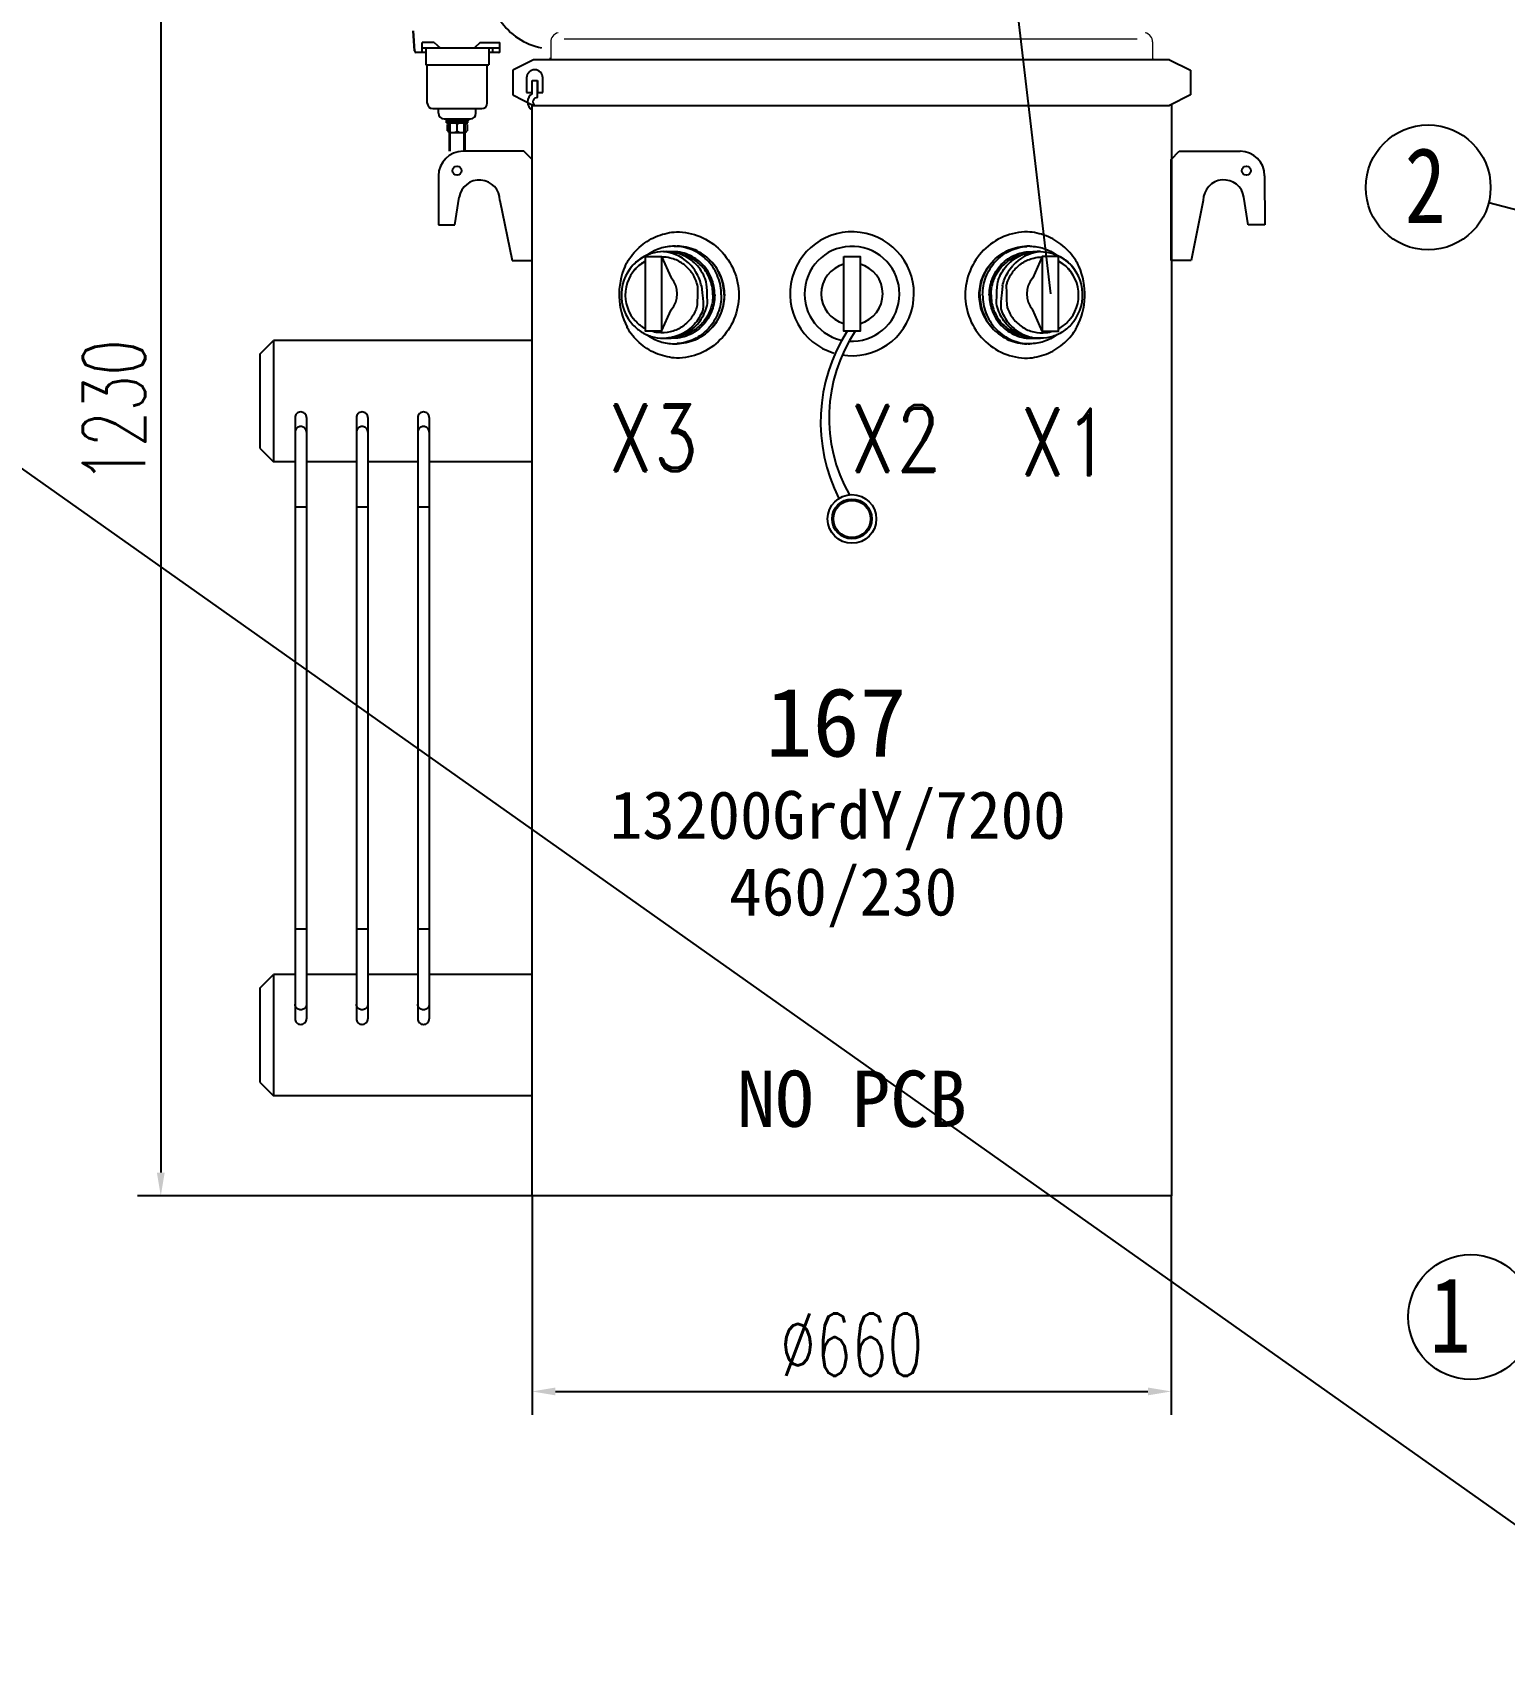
# Model space of a CAD drawing. Header units: millimetres. Extents: x 14764 to 276930, y -11609 to 135619.
# Drawn here: x 257643 to 258586, y 131374 to 132427 of the extents above; entities that cross this region are included whole.
import ezdxf

# ---------------------------------------------------------------- set-up
doc = ezdxf.new("R2010")
doc.units = ezdxf.units.MM
doc.header["$LTSCALE"] = 23.1
doc.header["$PDMODE"] = 3
doc.header["$PDSIZE"] = 1
doc.linetypes.add('HIDDEN', pattern=[0.375, 0.25, -0.125])
doc.layers.get('0').update_dxf_attribs({"linetype": 'CONTINUOUS'})
doc.layers.get('Defpoints').update_dxf_attribs({"linetype": 'CONTINUOUS'})
doc.layers.add('4', color=2, linetype='HIDDEN')
doc.layers.add('PL', color=5, linetype='CONTINUOUS')
doc.styles.add('chinese', font='simhei.ttf')
doc.styles.add('DFT', font='simplex.shx', dxfattribs={"width": 0.67, "bigfont": 'dft.shx'})
doc.styles.get("Standard").update_dxf_attribs({"font": 'txt', "width": 0.8})
doc.styles.add('数字与字母', font='romand.shx', dxfattribs={"width": 0.8})
doc.dimstyles.new('INTE$0', dxfattribs={"dimscale": 5, "dimtxt": 4, "dimasz": 3, "dimexe": 3, "dimexo": 0, "dimgap": 1, "dimtad": 1, "dimdec": 3, "dimdsep": 46, "dimtxsty": 'DFT', "dimcen": 0, "dimclrd": 3, "dimclre": 3, "dimclrt": 6, "dimadec": 0, "dimazin": 0, "dimtfac": 1, "dimtdec": 3, "dimtix": 1, "dimtmove": 1, "dimatfit": 0, "dimfxl": 0, "dimtolj": 1, "dimtzin": 0, "dimarcsym": 0})

# ---------------------------------------------------------------- blocks, each defined once
blk = doc.blocks.new('*D223')
at = {"color": 3, "lineweight": -2, "transparency": 16777216}
for p, q in [((258027.1, 132687.4), (257709.8, 132687.4)), ((257724.8, 132672.4), (257724.8, 131695.7)), ((257962.9, 131680.7), (257709.8, 131680.7))]:
    blk.add_line(p, q, dxfattribs=at)
at = {"color": 3, "transparency": 16777216}
for points in [[(257722.3, 132672.4), (257727.3, 132672.4), (257724.8, 132687.4)], [(257722.3, 131695.7), (257727.3, 131695.7), (257724.8, 131680.7)]]:
    blk.add_solid(points, dxfattribs=at)
at = {"layer": 'Defpoints', "color": 0, "transparency": 16777216}
for p in [(258027.1, 132687.4), (257724.8, 131680.7), (257962.9, 131680.7)]:
    blk.add_point(p, dxfattribs=at)
at = {"color": 6, "transparency": 16777216, "insert": (257694.8, 132184), "char_height": 40, "attachment_point": 5, "rotation": 90, "style": 'DFT'}
blk.add_mtext('\\A1;1230', dxfattribs=at)
blk = doc.blocks.new('*D224')
at = {"color": 3, "lineweight": -2, "transparency": 16777216}
for p, q in [((257962.9, 131680.7), (257962.9, 131540.3)), ((258372.9, 131680.7), (258372.9, 131540.3)), ((257977.9, 131555.3), (258357.9, 131555.3))]:
    blk.add_line(p, q, dxfattribs=at)
at = {"color": 3, "transparency": 16777216}
for points in [[(257977.9, 131557.8), (257977.9, 131552.8), (257962.9, 131555.3)], [(258357.9, 131557.8), (258357.9, 131552.8), (258372.9, 131555.3)]]:
    blk.add_solid(points, dxfattribs=at)
at = {"layer": 'Defpoints', "color": 0, "transparency": 16777216}
for p in [(257962.9, 131680.7), (258372.9, 131680.7), (258372.9, 131555.3)]:
    blk.add_point(p, dxfattribs=at)
at = {"color": 6, "transparency": 16777216, "insert": (258167.9, 131585.3), "char_height": 40, "attachment_point": 5, "style": 'DFT'}
blk.add_mtext('\\A1;%%C660', dxfattribs=at)

msp = doc.modelspace()

# ---------------------------------------------------------------- linework, layer by layer
at = {"color": 1}
for p, q in [((256356.4706, 133051.6794), (261130.6565, 129675.6479)), ((258248.6875, 132657.6817), (258295.3605, 132259.3019)), ((258576.4926, 132317.9747), (258768.261, 132266.9762))]:
    msp.add_line(p, q, dxfattribs=at)
at = {"color": 0, "ltscale": 0.5}
for p, q in [((257887.4958, 132415.2408), (257886.7548, 132428.0772)), ((257887.6468, 132415.0238), (257886.9487, 132428.0772)), ((257900.1987, 132420.5772), (257892.4487, 132420.5772)), ((257892.4487, 132414.0772), (257892.4487, 132420.5772)), ((257892.4487, 132417.0772), (257942.2505, 132417.0772)), ((257894.6987, 132417.0772), (257894.6987, 132406.0772)), ((257900.1987, 132420.5772), (257903.9487, 132417.0772)), ((257929.6987, 132420.5772), (257925.9487, 132417.0772)), ((257929.6987, 132420.5772), (257942.2505, 132420.5772)), ((257935.1987, 132417.0772), (257935.1987, 132406.0772)), ((257937.4487, 132417.0772), (257937.4487, 132414.0772)), ((257942.2505, 132414.0772), (257942.2505, 132420.5772)), ((257894.6987, 132414.0772), (257888.6454, 132414.0772)), ((257894.6987, 132406.0772), (257935.1987, 132406.0772)), ((257895.6987, 132381.5772), (257895.6987, 132406.0772)), ((257934.1987, 132381.5772), (257934.1987, 132406.0772)), ((257942.2505, 132414.0772), (257935.1987, 132414.0772)), ((257963.8968, 132409.3524), (257950.5318, 132402.6699)), ((258371.752, 132409.3524), (257963.8968, 132409.3524)), ((258371.752, 132409.3524), (258385.117, 132402.6699)), ((257950.5318, 132402.6699), (257950.5318, 132386.8281)), ((257959.4463, 132397.8147), (257959.4463, 132388.4835)), ((257962.9023, 132387.6407), (257962.9023, 132396.1219)), ((257962.9023, 132388.4835), (257962.9023, 132396.0867)), ((257962.9023, 132396.0867), (257966.3583, 132396.0867)), ((257962.9023, 132396.0867), (257966.3583, 132396.0867)), ((257966.3583, 132385.2173), (257966.3583, 132396.1219)), ((257966.3583, 132396.0867), (257966.3583, 132388.4835)), ((257969.8143, 132388.4835), (257969.8143, 132397.8147)), ((258385.117, 132402.6699), (258385.117, 132386.8281)), ((257950.5318, 132386.8281), (257963.8968, 132380.1456)), ((257959.4463, 132388.4835), (257962.9023, 132388.4835)), ((257966.3583, 132388.4835), (257969.8143, 132388.4835)), ((258385.117, 132386.8281), (258371.752, 132380.1456)), ((257899.1987, 132378.0772), (257930.6987, 132378.0772)), ((257902.9487, 132375.0772), (257902.9487, 132378.0772)), ((257926.9487, 132375.0772), (257926.9487, 132378.0772)), ((257963.8968, 132380.1456), (258371.752, 132380.1456)), ((257906.4487, 132371.5772), (257923.4487, 132371.5772)), ((257907.3487, 132370.8172), (257907.3487, 132371.5772)), ((257907.3487, 132371.5772), (257922.5487, 132371.5772)), ((257907.3487, 132370.8172), (257922.5487, 132370.8172)), ((257908.1087, 132370.0572), (257908.1087, 132370.8172)), ((257908.1087, 132368.9172), (257908.1087, 132370.0572)), ((257908.1087, 132370.0572), (257921.7887, 132370.0572)), ((257908.1087, 132368.9172), (257921.7887, 132368.9172)), ((257908.696, 132363.7587), (257908.696, 132367.9957)), ((257909.9487, 132350.7125), (257909.9487, 132371.5772)), ((257910.4476, 132362.8372), (257919.4498, 132362.8372)), ((257910.4487, 132350.7125), (257910.4487, 132371.5772)), ((257914.7063, 132368.9172), (257913.3374, 132370.0572)), ((257915.906, 132368.9172), (257914.4174, 132370.0572)), ((257914.9487, 132363.7587), (257914.9487, 132367.9957)), ((257919.4487, 132350.7125), (257919.4487, 132371.5772)), ((257919.9487, 132350.7125), (257919.9487, 132371.5772)), ((257921.2014, 132367.9957), (257921.2014, 132363.7587)), ((257921.7887, 132368.9172), (257921.7887, 132370.0572)), ((257922.5487, 132370.8172), (257922.5487, 132371.5772)), ((257957.6523, 132350.7121), (257918.6523, 132350.7121)), ((257962.9023, 132345.4621), (257957.6523, 132350.7121)), ((257962.9023, 132280.7121), (257962.9023, 132345.4621)), ((258372.7542, 132345.5078), (258378.003, 132350.759)), ((258372.7686, 132280.7578), (258372.7542, 132345.5078)), ((258378.003, 132350.759), (258417.003, 132350.7677)), ((257902.9023, 132334.9621), (257902.9023, 132303.4621)), ((258432.7565, 132335.0212), (258432.7635, 132303.5212)), ((257913.4023, 132303.4621), (257916.1852, 132321.2417)), ((258422.2635, 132303.5188), (258419.4767, 132321.2978)), ((257942.2773, 132319.2121), (257950.1523, 132280.7121)), ((258393.385, 132319.2624), (258385.5186, 132280.7606)), ((257902.9023, 132303.4621), (257907.9035, 132303.4621)), ((257902.9023, 132303.4621), (257913.4023, 132303.4621)), ((258432.7635, 132303.5212), (258422.2635, 132303.5188)), ((258432.7635, 132303.5212), (258427.7624, 132303.52)), ((257950.1523, 132280.7121), (257962.9023, 132280.7121)), ((258385.5186, 132280.7606), (258372.7686, 132280.7578))]:
    msp.add_line(p, q, dxfattribs=at)
at = {"color": 0, "lineweight": 20}
for p, q in [((257974.9023, 132420.8263), (257974.9023, 132410.7125)), ((257983.4189, 132422.8033), (258350.9849, 132422.8033)), ((258360.9023, 132420.8263), (258360.9023, 132410.7125))]:
    msp.add_line(p, q, dxfattribs=at)
at = {"color": 0, "linetype": 'ByBlock', "ltscale": 0.5}
for p, q in [((258054.0952, 132289.8167), (258055.8932, 132289.8167)), ((258282.0863, 132289.8167), (258280.2883, 132289.8167)), ((258046.023, 132283.2262), (258052.0664, 132269.5394)), ((258047.2029, 132286.3433), (258049.02, 132286.3433)), ((258290.1585, 132283.2262), (258284.1151, 132269.5394)), ((258288.9786, 132286.3433), (258287.1616, 132286.3433)), ((258021.8356, 132277.0681), (258021.8337, 132277.0808)), ((258314.3459, 132277.0681), (258314.3478, 132277.0808)), ((258046.023, 132235.3777), (258052.0664, 132249.0645)), ((258290.1585, 132235.3777), (258284.1151, 132249.0645)), ((258021.8337, 132240.0308), (258021.8356, 132240.0434)), ((258314.3478, 132240.0308), (258314.3459, 132240.0434)), ((258047.2029, 132230.7683), (258049.02, 132230.7683)), ((258054.0952, 132227.2948), (258055.8932, 132227.2948)), ((258282.0863, 132227.2948), (258280.2883, 132227.2948)), ((258288.9786, 132230.7683), (258287.1616, 132230.7683))]:
    msp.add_line(p, q, dxfattribs=at)
at = {"color": 0, "linetype": 'ByBlock', "lineweight": 25, "ltscale": 0.5}
for p, q in [((257788.3258, 132220.6274), (257797.0743, 132229.3758)), ((257797.0743, 132229.3758), (257797.0743, 132151.5146)), ((257962.9023, 132229.3758), (257797.0743, 132229.3758)), ((257788.3258, 132220.6274), (257788.3258, 132160.263)), ((257810.8969, 132179.944), (257810.8969, 131794.2837)), ((257810.8969, 132179.944), (257810.8969, 131794.2837)), ((257818.2456, 132179.944), (257818.2456, 131794.2837)), ((257818.2456, 132179.944), (257818.2456, 131794.2837)), ((257850.2649, 132179.944), (257850.2649, 131794.2837)), ((257857.6136, 132179.944), (257857.6136, 131794.2837)), ((257889.633, 132179.944), (257889.633, 131794.2837)), ((257896.9817, 132179.944), (257896.9817, 131794.2837)), ((257788.3258, 132160.263), (257797.0743, 132151.5146)), ((257810.8969, 132151.5146), (257797.0743, 132151.5146)), ((257850.2649, 132151.5146), (257818.2456, 132151.5146)), ((257889.633, 132151.5146), (257857.6136, 132151.5146)), ((257962.9023, 132151.5146), (257896.9817, 132151.5146)), ((257818.2456, 132122.4901), (257810.8969, 132122.4901)), ((257818.2456, 132122.4901), (257810.8969, 132122.4901)), ((257857.6136, 132122.4901), (257850.2649, 132122.4901)), ((257896.9817, 132122.4901), (257889.633, 132122.4901)), ((257818.2456, 131851.7376), (257810.8969, 131851.7376)), ((257818.2456, 131851.7376), (257810.8969, 131851.7376)), ((257857.6136, 131851.7376), (257850.2649, 131851.7376)), ((257896.9817, 131851.7376), (257889.633, 131851.7376)), ((257788.3258, 131813.9647), (257797.0743, 131822.7131)), ((257810.8969, 131822.7131), (257797.0743, 131822.7131)), ((257797.0743, 131822.7131), (257797.0743, 131744.8519)), ((257850.2649, 131822.7131), (257818.2456, 131822.7131)), ((257889.633, 131822.7131), (257857.6136, 131822.7131)), ((257962.9023, 131822.7131), (257896.9817, 131822.7131)), ((257788.3258, 131813.9647), (257788.3258, 131753.6003)), ((257788.3258, 131753.6003), (257797.0743, 131744.8519)), ((257962.9023, 131744.8519), (257797.0743, 131744.8519))]:
    msp.add_line(p, q, dxfattribs=at)
at = {"color": 0, "ltscale": 0.5}
msp.add_lwpolyline([(258372.9023, 132380.7208), (258372.9023, 131680.7125), (257962.9023, 131680.7125), (257962.9023, 132380.6429)], dxfattribs=at)
at = {"color": 0}
msp.add_lwpolyline([(257962.9023, 132350.7125), (257962.9023, 132380.6429)], dxfattribs=at)
at = {"color": 0, "linetype": 'ByBlock', "ltscale": 0.5}
for points in [[(258035.619, 132283.2262), (258046.023, 132283.2262), (258046.023, 132235.3777), (258035.619, 132235.3777)], [(258162.8888, 132283.2262), (258173.2927, 132283.2262), (258173.2927, 132235.3777), (258162.8888, 132235.3777)], [(258300.5625, 132283.2262), (258290.1585, 132283.2262), (258290.1585, 132235.3777), (258300.5625, 132235.3777)]]:
    msp.add_lwpolyline(points, close=True, dxfattribs=at)
at = {"color": 1}
for centre in [(258537.6191, 132327.571), (258564.9104, 131603.0683)]:
    msp.add_circle(centre, 40.0405, dxfattribs=at)
at = {"color": 0, "ltscale": 0.5}
for centre in [(257914.7932, 132338.2764), (258421.0115, 132338.2764)]:
    msp.add_circle(centre, 2.835, dxfattribs=at)
at = {"color": 0, "linetype": 'ByBlock'}
for radius in [15.6017, 12.7604, 11.9023]:
    msp.add_circle((258168.0908, 132114.9248), radius, dxfattribs=at)
at = {"color": 0, "ltscale": 0.5}
for centre, radius, start, end in [((257976.8245, 132457.9414), 41.5384, 214.2264234, 259.1408045), ((257888.6454, 132415.0772), 1, 183.0577517, 270), ((257941.252, 132415.0772), 1, 270, 356.9422483), ((257964.6303, 132397.8147), 5.184, 0, 180), ((257966.3583, 132382.3733), 6.3, 123.2690621, 236.7309379), ((257966.3583, 132382.3733), 2.844, 90, 231.5613853), ((257899.1987, 132381.5772), 3.5, 180, 270), ((257906.4487, 132375.0772), 3.5, 180, 270), ((257923.4487, 132375.0772), 3.5, 270, 0), ((257930.6987, 132381.5772), 3.5, 270, 0), ((257910.573, 132366.5532), 2.3673, 93.0377429, 142.4596508), ((257910.573, 132365.2011), 2.3673, 217.5403492, 266.9622571), ((257913.0716, 132366.5532), 2.3673, 37.5403492, 86.9622571), ((257913.0716, 132365.2011), 2.3673, 273.0377429, 322.4596508), ((257916.8257, 132366.5532), 2.3673, 93.0377429, 142.4596508), ((257916.8257, 132365.2011), 2.3673, 217.5403492, 266.9622571), ((257919.3243, 132366.5532), 2.3673, 37.5403492, 86.9622571), ((257919.3243, 132365.2011), 2.3673, 273.0377429, 322.4596508), ((257918.6523, 132334.9621), 15.75, 90, 180), ((258417.0065, 132335.0177), 15.75, 0.0127698, 90.0127698), ((257929.1523, 132319.2121), 13.125, 0, 171.1042047), ((258406.51, 132319.2653), 13.125, 8.9085651, 180.0127698)]:
    msp.add_arc(centre, radius, start, end, dxfattribs=at)
at = {"color": 0, "lineweight": 20}
for centre, radius, start, end in [((257980.9023, 132420.8263), 6, 101.5341453, 180), ((258354.9023, 132420.8263), 6, 0, 78.4658547), ((257971.9023, 132410.7125), 3, 333.0394491, 0), ((258363.9023, 132410.7125), 3, 180, 206.9605509)]:
    msp.add_arc(centre, radius, start, end, dxfattribs=at)
at = {"color": 0}
msp.add_arc((257971.9023, 132410.7125), 3, 333.0394491, 0, dxfattribs=at)
at = {"color": 0, "linetype": 'ByBlock', "ltscale": 0.5}
for centre, radius, start, end in [((258168.0908, 132259.3019), 39.7376, 260.4326185, 253.0281197), ((258054.0946, 132260.6442), 29.1725, 86.4757624, 89.9987416), ((258168.0908, 132259.3019), 30.46, 266.1406185, 256.6755547), ((258282.087, 132260.6442), 29.1725, 90.0012583, 93.5242376), ((258048.3334, 132258.5517), 28.1506, 120.0723083, 212.3123259), ((258047.3541, 132258.5558), 24.6277, 118.4569816, 217.6737158), ((258047.2029, 132260.4006), 25.9427, 85.9887878, 89.9999906), ((258044.5383, 132259.1768), 27.388, 41.7227765, 82.429435), ((258047.2055, 132260.4446), 25.8985, 85.5637103, 85.9875811), ((258049.0191, 132260.3933), 25.95, 83.663211, 89.9981256), ((258049.0095, 132260.3278), 26.0161, 78.8854925, 83.6581248), ((258049.0034, 132260.2994), 26.0452, 75.090543, 78.8843279), ((258048.9638, 132260.157), 26.1929, 69.9864325, 75.0870981), ((258048.9378, 132260.0856), 26.269, 66.619477, 69.9863256), ((258048.854, 132259.898), 26.4744, 60.9550563, 66.6142288), ((258048.8011, 132259.8013), 26.5847, 58.2407844, 60.9564698), ((258048.6629, 132259.5854), 26.8409, 51.7597191, 58.2325472), ((258048.585, 132259.4842), 26.9686, 49.9455586, 51.7628888), ((258048.39, 132259.2615), 27.2646, 42.3358811, 49.9329416), ((258168.0908, 132259.3019), 19.7151, 105.2990729, 254.7009271), ((258168.0908, 132259.3019), 19.7151, 285.2990729, 74.7009271), ((258287.7916, 132259.2615), 27.2646, 130.0670584, 137.6641189), ((258287.5965, 132259.4842), 26.9686, 128.2371112, 130.0544414), ((258287.5186, 132259.5854), 26.8409, 121.7674528, 128.2402809), ((258291.6432, 132259.1768), 27.388, 97.570565, 138.2772235), ((258287.3804, 132259.8013), 26.5847, 119.0435302, 121.7592156), ((258287.3275, 132259.898), 26.4744, 113.3857712, 119.0449437), ((258287.2437, 132260.0856), 26.269, 110.0136744, 113.380523), ((258287.2177, 132260.157), 26.1929, 104.9129019, 110.0135675), ((258287.1781, 132260.2994), 26.0452, 101.1156721, 104.909457), ((258287.172, 132260.3278), 26.0161, 96.3418752, 101.1145075), ((258287.1624, 132260.3933), 25.95, 90.0018744, 96.336789), ((258288.976, 132260.4446), 25.8985, 94.0124189, 94.4362897), ((258288.9786, 132260.4006), 25.9427, 90.0000094, 94.0112122), ((258288.8274, 132258.5558), 24.6277, 322.3262842, 61.5430184), ((258287.8481, 132258.5517), 28.1506, 327.6876741, 59.9276917), ((258064.0358, 132258.8521), 45.2865, 156.2642702, 207.5339902), ((258040.821, 132259.3019), 15.2074, 317.6862773, 42.3137227), ((258295.3605, 132259.3019), 15.2074, 137.6862773, 222.3137227), ((258272.1457, 132258.8521), 45.2865, 332.4660098, 23.7357298), ((258048.663, 132257.5261), 26.8408, 301.7668273, 308.2391444), ((258048.585, 132257.6274), 26.9686, 308.2359746, 310.0545114), ((258048.39, 132257.8501), 27.2646, 310.0671213, 317.6620686), ((258243.454, 132183.2417), 89.8807, 140.9553193, 141.3160026), ((258287.7915, 132257.8501), 27.2646, 222.3379314, 229.9328787), ((258287.5965, 132257.6274), 26.9686, 229.9454886, 231.7640254), ((258287.5186, 132257.5261), 26.8408, 231.7608556, 238.2331727), ((258047.2029, 132256.711), 25.9427, 270.0000094, 274.0112122), ((258047.2055, 132256.6669), 25.8985, 274.0124189, 274.4362897), ((258049.0191, 132256.7183), 25.9499, 270.0018715, 276.335147), ((258049.0095, 132256.7838), 26.0161, 276.340234, 281.1138392), ((258049.0034, 132256.8122), 26.0452, 281.1150016, 284.9077842), ((258054.0946, 132256.4674), 29.1725, 270.0012584, 273.5242376), ((258048.9639, 132256.9545), 26.1929, 284.9112317, 290.0123299), ((258048.9378, 132257.026), 26.2689, 290.0124349, 293.3792485), ((258048.8541, 132257.2136), 26.4743, 293.3844986, 299.0437222), ((258048.8011, 132257.3103), 26.5846, 299.0423077, 301.7585905), ((258256.1924, 132177.1858), 108.2145, 147.4697055, 206.9699935), ((258253.2974, 132179.8342), 99.9185, 146.2281349, 209.627096), ((258287.3804, 132257.3103), 26.5846, 238.2414095, 240.9576923), ((258287.3275, 132257.2136), 26.4743, 240.9562778, 246.6155014), ((258287.2437, 132257.026), 26.2689, 246.6207515, 249.9875651), ((258287.2177, 132256.9545), 26.1929, 249.9876701, 255.0887683), ((258282.087, 132256.4674), 29.1725, 266.4757624, 269.9987416), ((258287.1781, 132256.8122), 26.0452, 255.0922158, 258.8849984), ((258287.172, 132256.7838), 26.0161, 258.8861608, 263.659766), ((258287.1624, 132256.7183), 25.9499, 263.664853, 269.9981285), ((258288.976, 132256.6669), 25.8985, 265.5637103, 265.9875811), ((258288.9786, 132256.711), 25.9427, 265.9887878, 269.9999906)]:
    msp.add_arc(centre, radius, start, end, dxfattribs=at)
for points, knots in [([(258022.58, 132277.0808), (258023.1926, 132278.3153), (258025.9268, 132283.1955), (258032.4022, 132290.6215), (258043.2718, 132297.0843), (258051.5114, 132298.844), (258055.6176, 132299.0374)], [0.1713312023, 0.1713312023, 0.1713312023, 0.1713312023, 0.2536100381, 0.5047774363, 0.7532917239, 1, 1, 1, 1]), ([(258055.5935, 132299.0792), (258060.7309, 132299.0792), (258071.1897, 132296.9114), (258084.3998, 132287.8971), (258093.3605, 132274.4796), (258095.48, 132263.8308), (258095.48, 132258.5558)], [0, 0, 0, 0, 0.245960884, 0.495641236, 0.747448147, 1, 1, 1, 1]), ([(258280.588, 132299.0792), (258275.4506, 132299.0792), (258264.9918, 132296.9114), (258251.7817, 132287.8971), (258242.821, 132274.4796), (258240.7015, 132263.8308), (258240.7015, 132258.5558)], [0, 0, 0, 0, 0.245960884, 0.495641236, 0.747448147, 1, 1, 1, 1]), ([(258313.6015, 132277.0808), (258312.9889, 132278.3153), (258310.2548, 132283.1955), (258303.7793, 132290.6215), (258292.9097, 132297.0843), (258284.6702, 132298.844), (258280.5639, 132299.0374)], [0.1713312023, 0.1713312023, 0.1713312023, 0.1713312023, 0.2536100381, 0.5047774363, 0.7532917239, 1, 1, 1, 1]), ([(258054.0952, 132289.8167), (258051.0216, 132289.8167), (258044.8212, 132288.8362), (258039.2328, 132285.9839), (258036.7276, 132284.178)], [0, 0, 0, 0, 0.498815798, 1, 1, 1, 1]), ([(258084.291, 132258.5558), (258084.291, 132262.4651), (258082.8574, 132270.3222), (258077.6529, 132278.803), (258071.9122, 132284.0249), (258066.9709, 132287.0386), (258061.5715, 132289.0363), (258057.7846, 132289.6448), (258055.8878, 132289.7616)], [0, 0, 0, 0, 0.253251209, 0.504343198, 0.629255442, 0.753389739, 0.876891937, 1, 1, 1, 1]), ([(258086.0889, 132258.5558), (258086.0889, 132260.5979), (258085.7008, 132264.6876), (258083.9753, 132270.5821), (258081.1721, 132276.0194), (258077.3968, 132280.7881), (258072.7932, 132284.705), (258067.5364, 132287.6177), (258061.8316, 132289.4124), (258057.867, 132289.8167), (258055.8932, 132289.8167)], [0, 0, 0, 0, 0.127119608, 0.253913348, 0.380120745, 0.505552025, 0.630138127, 0.753938215, 0.877133434, 1, 1, 1, 1]), ([(258250.0926, 132258.5558), (258250.0926, 132260.5979), (258250.4807, 132264.6876), (258252.2062, 132270.5821), (258255.0094, 132276.0194), (258258.7848, 132280.7881), (258263.3883, 132284.705), (258268.6451, 132287.6177), (258274.3499, 132289.4124), (258278.3145, 132289.8167), (258280.2883, 132289.8167)], [0, 0, 0, 0, 0.127119608, 0.253913348, 0.380120745, 0.505552025, 0.630138127, 0.753938215, 0.877133434, 1, 1, 1, 1]), ([(258251.8906, 132258.5558), (258251.8906, 132262.4651), (258253.3241, 132270.3222), (258258.5286, 132278.803), (258264.2694, 132284.0249), (258269.2106, 132287.0386), (258274.61, 132289.0363), (258278.3969, 132289.6448), (258280.2937, 132289.7616)], [0, 0, 0, 0, 0.253251209, 0.504343198, 0.629255442, 0.753389739, 0.876891937, 1, 1, 1, 1]), ([(258282.0863, 132289.8167), (258285.1599, 132289.8167), (258291.3603, 132288.8362), (258296.9487, 132285.9839), (258299.4539, 132284.178)], [0, 0, 0, 0, 0.498815798, 1, 1, 1, 1]), ([(258047.2029, 132286.3433), (258044.5438, 132286.3433), (258039.1789, 132285.5169), (258031.8807, 132281.9148), (258027.1988, 132277.4868), (258025.0704, 132274.4529), (258024.542, 132273.6073)], [0, 0, 0, 0, 0.2478225635, 0.4967245208, 0.7474162094, 0.839913145, 0.839913145, 0.839913145, 0.839913145]), ([(258035.619, 132280.2078), (258033.3912, 132279.0298), (258030.6325, 132276.936), (258028.4067, 132274.3244), (258027.8612, 132273.6073)], [0.7563910294, 0.7563910294, 0.7563910294, 0.7563910294, 0.8739368303, 0.9158955937, 0.9158955937, 0.9158955937, 0.9158955937]), ([(258069.1129, 132264.3448), (258068.9328, 132265.107), (258067.9689, 132268.4748), (258065.0242, 132273.994), (258059.0323, 132279.5427), (258052.3922, 132282.3816), (258047.9573, 132282.8777), (258046.1808, 132282.8687)], [0.0908818806, 0.0908818806, 0.0908818806, 0.0908818806, 0.1273583558, 0.2538311995, 0.3789063793, 0.5026798627, 0.5854893618, 0.5854893618, 0.5854893618, 0.5854893618]), ([(258075.3485, 132252.7644), (258075.4621, 132253.3456), (258075.1008, 132265.6832), (258074.0594, 132269.2351), (258071.5645, 132274.0663), (258068.2022, 132278.3061), (258064.0994, 132281.7911), (258059.4111, 132284.3842), (258054.3206, 132285.983), (258050.7821, 132286.3433), (258049.02, 132286.3433)], [0.1219437371, 0.1219437371, 0.1219437371, 0.1219437371, 0.1267773402, 0.2532781938, 0.3792855388, 0.5046410541, 0.6292900151, 0.7532851323, 0.8767749974, 1, 1, 1, 1]), ([(258080.0369, 132258.5558), (258080.0369, 132260.4726), (258079.652, 132264.3119), (258077.9433, 132269.8198), (258075.1755, 132274.8505), (258071.4648, 132279.1856), (258066.9688, 132282.6391), (258061.8783, 132285.0607), (258056.4153, 132286.3448), (258052.6745, 132286.4041), (258050.8301, 132286.2351)], [0, 0, 0, 0, 0.127233271, 0.254104229, 0.380328497, 0.50571141, 0.630203612, 0.75390706, 0.877060687, 1, 1, 1, 1]), ([(258078.9185, 132258.5558), (258078.9185, 132261.5984), (258077.8987, 132267.7103), (258073.4688, 132275.794), (258066.6528, 132281.8788), (258060.99, 132284.117), (258058.0925, 132284.6986)], [0, 0, 0, 0, 0.253452331, 0.505070807, 0.753828912, 1, 1, 1, 1]), ([(258086.4689, 132258.5558), (258086.4689, 132262.2642), (258085.1323, 132269.7122), (258081.2246, 132276.201), (258078.7803, 132278.9488)], [0, 0, 0, 0, 0.502082512, 1, 1, 1, 1]), ([(258249.7126, 132258.5558), (258249.7126, 132262.2642), (258251.0492, 132269.7122), (258254.957, 132276.201), (258257.4013, 132278.9488)], [0, 0, 0, 0, 0.502082512, 1, 1, 1, 1]), ([(258256.1446, 132258.5558), (258256.1446, 132260.4726), (258256.5295, 132264.3119), (258258.2382, 132269.8198), (258261.006, 132274.8505), (258264.7167, 132279.1856), (258269.2127, 132282.6391), (258274.3032, 132285.0607), (258279.7662, 132286.3448), (258283.507, 132286.4041), (258285.3514, 132286.2351)], [0, 0, 0, 0, 0.127233271, 0.254104229, 0.380328497, 0.50571141, 0.630203612, 0.75390706, 0.877060687, 1, 1, 1, 1]), ([(258257.263, 132258.5558), (258257.263, 132261.5984), (258258.2828, 132267.7103), (258262.7127, 132275.794), (258269.5288, 132281.8788), (258275.1916, 132284.117), (258278.089, 132284.6986)], [0, 0, 0, 0, 0.253452331, 0.505070807, 0.753828912, 1, 1, 1, 1]), ([(258260.8331, 132252.7644), (258260.7194, 132253.3456), (258261.0807, 132265.6832), (258262.1222, 132269.2351), (258264.6171, 132274.0663), (258267.9793, 132278.3061), (258272.0821, 132281.7911), (258276.7704, 132284.3842), (258281.8609, 132285.983), (258285.3994, 132286.3433), (258287.1616, 132286.3433)], [0.1219437371, 0.1219437371, 0.1219437371, 0.1219437371, 0.1267773402, 0.2532781938, 0.3792855388, 0.5046410541, 0.6292900151, 0.7532851323, 0.8767749974, 1, 1, 1, 1]), ([(258267.0686, 132264.3448), (258267.2488, 132265.107), (258268.2126, 132268.4748), (258271.1574, 132273.994), (258277.1492, 132279.5427), (258283.7893, 132282.3816), (258288.2242, 132282.8777), (258290.0007, 132282.8687)], [0.0908818806, 0.0908818806, 0.0908818806, 0.0908818806, 0.1273583558, 0.2538311995, 0.3789063793, 0.5026798627, 0.5854893618, 0.5854893618, 0.5854893618, 0.5854893618]), ([(258288.9786, 132286.3433), (258291.6377, 132286.3433), (258297.0027, 132285.5169), (258304.3009, 132281.9148), (258308.9827, 132277.4868), (258311.1111, 132274.4529), (258311.6395, 132273.6073)], [0, 0, 0, 0, 0.2478225635, 0.4967245208, 0.7474162094, 0.839913145, 0.839913145, 0.839913145, 0.839913145]), ([(258300.5625, 132280.2078), (258302.7903, 132279.0298), (258305.549, 132276.936), (258307.7748, 132274.3244), (258308.3203, 132273.6073)], [0.7563910294, 0.7563910294, 0.7563910294, 0.7563910294, 0.8739368303, 0.9158955937, 0.9158955937, 0.9158955937, 0.9158955937]), ([(258071.5083, 132264.3448), (258071.2057, 132265.8167), (258069.8353, 132270.5701), (258067.2427, 132274.8666), (258064.98, 132277.4043)], [0.2834702503, 0.2834702503, 0.2834702503, 0.2834702503, 0.5020884303, 1, 1, 1, 1]), ([(258264.6732, 132264.3448), (258264.9758, 132265.8167), (258266.3462, 132270.5701), (258268.9388, 132274.8666), (258271.2016, 132277.4043)], [0.2834702503, 0.2834702503, 0.2834702503, 0.2834702503, 0.5020884303, 1, 1, 1, 1]), ([(258069.1129, 132264.3448), (258068.9328, 132252.0046), (258067.9689, 132248.6368), (258065.0242, 132243.1176), (258059.0323, 132237.5689), (258051.5846, 132234.3847), (258044.6958, 132234.005), (258040.6367, 132234.9113), (258039.2138, 132235.3777)], [0.0908818806, 0.0908818806, 0.0908818806, 0.0908818806, 0.1273583558, 0.2538311995, 0.3789063793, 0.5026798627, 0.6258277625, 0.6956228172, 0.6956228172, 0.6956228172, 0.6956228172]), ([(258071.5083, 132264.3448), (258073.1478, 132251.283), (258071.7682, 132246.5079), (258068.2596, 132240.7171), (258063.2478, 132236.0779), (258058.9282, 132233.3793), (258054.1999, 132231.5605), (258050.876, 132230.9753), (258049.2087, 132230.846)], [0.1424637838, 0.1424637838, 0.1424637838, 0.1424637838, 0.2532215004, 0.5043236726, 0.6292445331, 0.7533909441, 0.8769001098, 1, 1, 1, 1]), ([(258080.0369, 132258.5558), (258080.0369, 132256.639), (258079.652, 132252.7997), (258077.9434, 132247.2918), (258075.1755, 132242.2611), (258071.4648, 132237.9261), (258066.9689, 132234.4725), (258061.8784, 132232.0509), (258056.4154, 132230.7668), (258052.6746, 132230.7074), (258050.8302, 132230.8765)], [0, 0, 0, 0, 0.127233264, 0.254104217, 0.380328483, 0.505711401, 0.63020361, 0.753907065, 0.877060694, 1, 1, 1, 1]), ([(258095.48, 132258.5558), (258095.48, 132253.2807), (258093.3605, 132242.632), (258084.3998, 132229.2145), (258071.1897, 132220.2002), (258060.7309, 132218.0323), (258055.5935, 132218.0323)], [0, 0, 0, 0, 0.25255185, 0.504358762, 0.754039115, 1, 1, 1, 1]), ([(258084.291, 132258.5558), (258084.291, 132254.6465), (258082.8574, 132246.7894), (258077.6529, 132238.3086), (258071.9122, 132233.0866), (258066.9709, 132230.0729), (258061.5715, 132228.0752), (258057.7846, 132227.4668), (258055.8878, 132227.35)], [0, 0, 0, 0, 0.253251209, 0.504343198, 0.629255442, 0.753389739, 0.876891937, 1, 1, 1, 1]), ([(258086.0889, 132258.5558), (258086.0889, 132256.5136), (258085.7008, 132252.424), (258083.9753, 132246.5295), (258081.1721, 132241.0921), (258077.3968, 132236.3234), (258072.7932, 132232.4066), (258067.5364, 132229.4939), (258061.8316, 132227.6992), (258057.867, 132227.2948), (258055.8932, 132227.2948)], [0, 0, 0, 0, 0.127119608, 0.253913348, 0.380120745, 0.505552025, 0.630138127, 0.753938215, 0.877133434, 1, 1, 1, 1]), ([(258078.9185, 132258.5558), (258078.9185, 132255.5131), (258077.8987, 132249.4013), (258073.4688, 132241.3175), (258066.6527, 132235.2327), (258060.9899, 132232.9945), (258058.0924, 132232.413)], [0, 0, 0, 0, 0.253452343, 0.505070822, 0.75382892, 1, 1, 1, 1]), ([(258078.7803, 132238.1628), (258081.2246, 132240.9105), (258085.1323, 132247.3993), (258086.4689, 132254.8474), (258086.4689, 132258.5558)], [0, 0, 0, 0, 0.497917488, 1, 1, 1, 1]), ([(258240.7015, 132258.5558), (258240.7015, 132253.2807), (258242.821, 132242.632), (258251.7817, 132229.2145), (258264.9918, 132220.2002), (258275.4506, 132218.0323), (258280.588, 132218.0323)], [0, 0, 0, 0, 0.25255185, 0.504358762, 0.754039115, 1, 1, 1, 1]), ([(258257.4013, 132238.1628), (258254.957, 132240.9105), (258251.0492, 132247.3993), (258249.7126, 132254.8474), (258249.7126, 132258.5558)], [0, 0, 0, 0, 0.497917488, 1, 1, 1, 1]), ([(258250.0926, 132258.5558), (258250.0926, 132256.5136), (258250.4807, 132252.424), (258252.2062, 132246.5295), (258255.0094, 132241.0921), (258258.7848, 132236.3234), (258263.3883, 132232.4066), (258268.6451, 132229.4939), (258274.3499, 132227.6992), (258278.3145, 132227.2948), (258280.2883, 132227.2948)], [0, 0, 0, 0, 0.127119608, 0.253913348, 0.380120745, 0.505552025, 0.630138127, 0.753938215, 0.877133434, 1, 1, 1, 1]), ([(258251.8906, 132258.5558), (258251.8906, 132254.6465), (258253.3241, 132246.7894), (258258.5286, 132238.3086), (258264.2694, 132233.0866), (258269.2106, 132230.0729), (258274.61, 132228.0752), (258278.3969, 132227.4668), (258280.2937, 132227.35)], [0, 0, 0, 0, 0.253251209, 0.504343198, 0.629255442, 0.753389739, 0.876891937, 1, 1, 1, 1]), ([(258256.1446, 132258.5558), (258256.1446, 132256.639), (258256.5295, 132252.7997), (258258.2382, 132247.2918), (258261.006, 132242.2611), (258264.7167, 132237.9261), (258269.2126, 132234.4725), (258274.3031, 132232.0509), (258279.7661, 132230.7668), (258283.5069, 132230.7074), (258285.3513, 132230.8765)], [0, 0, 0, 0, 0.127233264, 0.254104217, 0.380328483, 0.505711401, 0.63020361, 0.753907065, 0.877060694, 1, 1, 1, 1]), ([(258257.263, 132258.5558), (258257.263, 132255.5131), (258258.2828, 132249.4013), (258262.7127, 132241.3175), (258269.5288, 132235.2327), (258275.1916, 132232.9945), (258278.0891, 132232.413)], [0, 0, 0, 0, 0.253452343, 0.505070822, 0.75382892, 1, 1, 1, 1]), ([(258264.6732, 132264.3448), (258263.0337, 132251.283), (258264.4133, 132246.5079), (258267.9219, 132240.7171), (258272.9337, 132236.0779), (258277.2533, 132233.3793), (258281.9816, 132231.5605), (258285.3055, 132230.9753), (258286.9728, 132230.846)], [0.1424637838, 0.1424637838, 0.1424637838, 0.1424637838, 0.2532215004, 0.5043236726, 0.6292445331, 0.7533909441, 0.8769001098, 1, 1, 1, 1]), ([(258267.0686, 132264.3448), (258267.2488, 132252.0046), (258268.2126, 132248.6368), (258271.1574, 132243.1176), (258277.1492, 132237.5689), (258284.5969, 132234.3847), (258291.4857, 132234.005), (258295.5448, 132234.9113), (258296.9677, 132235.3777)], [0.0908818806, 0.0908818806, 0.0908818806, 0.0908818806, 0.1273583558, 0.2538311995, 0.3789063793, 0.5026798627, 0.6258277625, 0.6956228172, 0.6956228172, 0.6956228172, 0.6956228172]), ([(258049.02, 132230.7683), (258050.7821, 132230.7683), (258054.3206, 132231.1285), (258059.4111, 132232.7273), (258064.0994, 132235.3205), (258068.2022, 132238.8054), (258071.5645, 132243.0452), (258074.0594, 132247.8765), (258075.1008, 132251.4284), (258075.4495, 132253.2775), (258075.4621, 132253.3456)], [0, 0, 0, 0, 0.1232249469, 0.2467148078, 0.3707099499, 0.4953589536, 0.6207145098, 0.7467218748, 0.8732227191, 0.8780562626, 0.8780562626, 0.8780562626, 0.8780562626]), ([(258287.1616, 132230.7683), (258285.3994, 132230.7683), (258281.8609, 132231.1285), (258276.7704, 132232.7273), (258272.0821, 132235.3205), (258267.9793, 132238.8054), (258264.6171, 132243.0452), (258262.1222, 132247.8765), (258261.0807, 132251.4284), (258260.732, 132253.2775), (258260.7194, 132253.3456)], [0, 0, 0, 0, 0.1232249469, 0.2467148078, 0.3707099499, 0.4953589536, 0.6207145098, 0.7467218748, 0.8732227191, 0.8780562626, 0.8780562626, 0.8780562626, 0.8780562626]), ([(258055.6176, 132218.0741), (258051.5114, 132218.2676), (258043.2718, 132220.0273), (258032.4022, 132226.4901), (258025.9268, 132233.9161), (258023.8786, 132237.9173), (258023.8786, 132237.9173)], [0, 0, 0, 0, 0.2467082761, 0.4952225637, 0.7463899619, 0.8286687981, 0.8286687981, 0.8286687981, 0.8286687981]), ([(258024.542, 132243.5042), (258025.0704, 132242.6587), (258027.1988, 132239.6248), (258031.8807, 132235.1967), (258039.1789, 132231.5946), (258044.5438, 132230.7683), (258047.2029, 132230.7683)], [0.1600860779, 0.1600860779, 0.1600860779, 0.1600860779, 0.2525837452, 0.5032753336, 0.7521772674, 1, 1, 1, 1]), ([(258035.619, 132236.9037), (258033.3912, 132238.0818), (258030.6325, 132240.1756), (258028.4067, 132242.7872), (258027.8612, 132243.5042)], [0.7563910294, 0.7563910294, 0.7563910294, 0.7563910294, 0.8739368303, 0.9158955937, 0.9158955937, 0.9158955937, 0.9158955937]), ([(258280.5639, 132218.0741), (258284.6702, 132218.2676), (258292.9097, 132220.0273), (258303.7793, 132226.4901), (258310.2548, 132233.9161), (258312.3029, 132237.9173), (258312.3029, 132237.9173)], [0, 0, 0, 0, 0.2467082761, 0.4952225637, 0.7463899619, 0.8286687981, 0.8286687981, 0.8286687981, 0.8286687981]), ([(258311.6395, 132243.5042), (258311.1111, 132242.6587), (258308.9827, 132239.6248), (258304.3008, 132235.1967), (258297.0027, 132231.5946), (258291.6377, 132230.7683), (258288.9786, 132230.7683)], [0.1600860779, 0.1600860779, 0.1600860779, 0.1600860779, 0.2525837452, 0.5032753336, 0.7521772674, 1, 1, 1, 1]), ([(258300.5625, 132236.9037), (258302.7903, 132238.0818), (258305.549, 132240.1756), (258307.7748, 132242.7872), (258308.3203, 132243.5042)], [0.7563910294, 0.7563910294, 0.7563910294, 0.7563910294, 0.8739368303, 0.9158955937, 0.9158955937, 0.9158955937, 0.9158955937]), ([(258036.7271, 132232.9339), (258039.2323, 132231.1279), (258044.8209, 132228.2754), (258051.0215, 132227.2948), (258054.0952, 132227.2948)], [0, 0, 0, 0, 0.501184101, 1, 1, 1, 1]), ([(258299.4544, 132232.9339), (258296.9492, 132231.1279), (258291.3606, 132228.2754), (258285.16, 132227.2948), (258282.0863, 132227.2948)], [0, 0, 0, 0, 0.501184101, 1, 1, 1, 1])]:
    msp.add_open_spline(points, degree=3, knots=knots, dxfattribs=at)
at = {"color": 0, "linetype": 'ByBlock', "lineweight": 25, "ltscale": 0.5}
for points, knots in [([(257818.2456, 132179.944), (257818.2456, 132180.8602), (257817.426, 132182.7795), (257814.5713, 132183.9135), (257811.7165, 132182.7796), (257810.8969, 132180.8603), (257810.8969, 132179.944)], [0, 0, 0, 0, 0.247359382, 0.499994765, 0.752629825, 1, 1, 1, 1]), ([(257818.2456, 132179.944), (257818.2456, 132180.8602), (257817.426, 132182.7795), (257814.5713, 132183.9135), (257811.7165, 132182.7796), (257810.8969, 132180.8603), (257810.8969, 132179.944)], [0, 0, 0, 0, 0.247359382, 0.499994765, 0.752629825, 1, 1, 1, 1]), ([(257857.6136, 132179.944), (257857.6136, 132180.8602), (257856.794, 132182.7795), (257853.9393, 132183.9135), (257851.0845, 132182.7796), (257850.2649, 132180.8603), (257850.2649, 132179.944)], [0, 0, 0, 0, 0.247359382, 0.499994765, 0.752629825, 1, 1, 1, 1]), ([(257896.9817, 132179.944), (257896.9817, 132180.8602), (257896.1621, 132182.7795), (257893.3074, 132183.9135), (257890.4526, 132182.7796), (257889.633, 132180.8603), (257889.633, 132179.944)], [0, 0, 0, 0, 0.247359382, 0.499994765, 0.752629825, 1, 1, 1, 1]), ([(257818.024, 132171.8024), (257817.7714, 132172.4869), (257816.803, 132173.7297), (257814.5712, 132174.411), (257812.3394, 132173.7297), (257811.371, 132172.4869), (257811.1184, 132171.8024)], [0, 0, 0, 0, 0.248975054, 0.500000011, 0.751024962, 1, 1, 1, 1]), ([(257818.024, 132171.8024), (257817.7714, 132172.4869), (257816.803, 132173.7297), (257814.5712, 132174.411), (257812.3394, 132173.7297), (257811.371, 132172.4869), (257811.1184, 132171.8024)], [0, 0, 0, 0, 0.248975054, 0.500000011, 0.751024962, 1, 1, 1, 1]), ([(257857.392, 132171.8024), (257857.1394, 132172.4869), (257856.1711, 132173.7297), (257853.9393, 132174.411), (257851.7074, 132173.7297), (257850.7391, 132172.4869), (257850.4865, 132171.8024)], [0, 0, 0, 0, 0.248975054, 0.500000011, 0.751024962, 1, 1, 1, 1]), ([(257896.7601, 132171.8024), (257896.5075, 132172.4869), (257895.5391, 132173.7297), (257893.3073, 132174.411), (257891.0755, 132173.7297), (257890.1071, 132172.4869), (257889.8545, 132171.8024)], [0, 0, 0, 0, 0.248975054, 0.500000011, 0.751024962, 1, 1, 1, 1]), ([(257810.8969, 131794.2837), (257810.8969, 131793.3675), (257811.7164, 131791.4482), (257814.5712, 131790.3142), (257817.4259, 131791.4481), (257818.2456, 131793.3674), (257818.2456, 131794.2837)], [0, 0, 0, 0, 0.247359673, 0.499995489, 0.752631079, 1, 1, 1, 1]), ([(257810.8969, 131794.2837), (257810.8969, 131793.3675), (257811.7164, 131791.4482), (257814.5712, 131790.3142), (257817.4259, 131791.4481), (257818.2456, 131793.3674), (257818.2456, 131794.2837)], [0, 0, 0, 0, 0.247359673, 0.499995489, 0.752631079, 1, 1, 1, 1]), ([(257818.024, 131802.4254), (257817.7714, 131801.7409), (257816.8031, 131800.4981), (257814.5712, 131799.8167), (257812.3393, 131800.4981), (257811.371, 131801.7409), (257811.1184, 131802.4254)], [0, 0, 0, 0, 0.248975025, 0.500000025, 0.751025009, 1, 1, 1, 1]), ([(257818.024, 131802.4254), (257817.7714, 131801.7409), (257816.8031, 131800.4981), (257814.5712, 131799.8167), (257812.3393, 131800.4981), (257811.371, 131801.7409), (257811.1184, 131802.4254)], [0, 0, 0, 0, 0.248975025, 0.500000025, 0.751025009, 1, 1, 1, 1]), ([(257850.2649, 131794.2837), (257850.2649, 131793.3675), (257851.0845, 131791.4482), (257853.9392, 131790.3142), (257856.794, 131791.4481), (257857.6136, 131793.3674), (257857.6136, 131794.2837)], [0, 0, 0, 0, 0.247359673, 0.499995489, 0.752631079, 1, 1, 1, 1]), ([(257857.3921, 131802.4254), (257857.1395, 131801.7409), (257856.1711, 131800.4981), (257853.9392, 131799.8167), (257851.7074, 131800.4981), (257850.739, 131801.7409), (257850.4864, 131802.4254)], [0, 0, 0, 0, 0.248975025, 0.500000025, 0.751025009, 1, 1, 1, 1]), ([(257889.633, 131794.2837), (257889.633, 131793.3675), (257890.4525, 131791.4482), (257893.3072, 131790.3142), (257896.162, 131791.4481), (257896.9817, 131793.3674), (257896.9817, 131794.2837)], [0, 0, 0, 0, 0.247359673, 0.499995489, 0.752631079, 1, 1, 1, 1]), ([(257896.7601, 131802.4254), (257896.5075, 131801.7409), (257895.5392, 131800.4981), (257893.3073, 131799.8167), (257891.0754, 131800.4981), (257890.1071, 131801.7409), (257889.8545, 131802.4254)], [0, 0, 0, 0, 0.248975025, 0.500000025, 0.751025009, 1, 1, 1, 1])]:
    msp.add_open_spline(points, degree=3, knots=knots, dxfattribs=at)
for points in [[(257811.1184, 132171.8024), (257810.9733, 132171.4093), (257810.8969, 132170.984), (257810.8969, 132170.5649)], [(257811.1184, 132171.8024), (257810.9733, 132171.4093), (257810.8969, 132170.984), (257810.8969, 132170.5649)], [(257818.2456, 132170.5649), (257818.2456, 132170.984), (257818.1691, 132171.4093), (257818.024, 132171.8024)], [(257818.2456, 132170.5649), (257818.2456, 132170.984), (257818.1691, 132171.4093), (257818.024, 132171.8024)], [(257850.4865, 132171.8024), (257850.3414, 132171.4093), (257850.2649, 132170.984), (257850.2649, 132170.5649)], [(257857.6136, 132170.5649), (257857.6136, 132170.984), (257857.5371, 132171.4093), (257857.392, 132171.8024)], [(257889.8545, 132171.8024), (257889.7094, 132171.4093), (257889.633, 132170.984), (257889.633, 132170.5649)], [(257896.9817, 132170.5649), (257896.9817, 132170.984), (257896.9052, 132171.4093), (257896.7601, 132171.8024)], [(257811.1184, 131802.4254), (257810.9733, 131802.8185), (257810.8969, 131803.2437), (257810.8969, 131803.6627)], [(257811.1184, 131802.4254), (257810.9733, 131802.8185), (257810.8969, 131803.2437), (257810.8969, 131803.6627)], [(257818.2456, 131803.6628), (257818.2456, 131803.2437), (257818.1691, 131802.8185), (257818.024, 131802.4254)], [(257818.2456, 131803.6628), (257818.2456, 131803.2437), (257818.1691, 131802.8185), (257818.024, 131802.4254)], [(257850.4864, 131802.4254), (257850.3414, 131802.8185), (257850.2649, 131803.2437), (257850.2649, 131803.6627)], [(257857.6136, 131803.6628), (257857.6136, 131803.2437), (257857.5371, 131802.8185), (257857.3921, 131802.4254)], [(257889.8545, 131802.4254), (257889.7094, 131802.8185), (257889.633, 131803.2437), (257889.633, 131803.6627)], [(257896.9817, 131803.6628), (257896.9817, 131803.2437), (257896.9052, 131802.8185), (257896.7601, 131802.4254)]]:
    msp.add_open_spline(points, degree=3, dxfattribs=at)

# ---------------------------------------------------------------- texts
at = {"color": 3, "linetype": 'Continuous', "char_height": 48.384, "width": 38.7072, "attachment_point": 3, "line_spacing_factor": 0.9}
for s, insert in [('2', (258548.8805, 132353.1532)), ('1', (258564.8871, 131628.6505))]:
    msp.add_mtext(s, dxfattribs=dict(at, insert=insert))
at = {"layer": '4', "color": 0, "style": 'chinese'}
for s, height, p in [('167', 44.217, (258112.7649, 131962.5073)), ('13200GrdY/7200', 30.70625, (258012.7394, 131909.7497)), ('460/230', 30.70625, (258089.33, 131860.5593)), ('NO PCB', 36.125, (258094.3572, 131724.9846))]:
    msp.add_text(s, height=height, dxfattribs=at).set_placement(p)
at = {"layer": 'PL', "color": 7, "ltscale": 0.5, "style": '数字与字母', "width": 0.8}
for s, p in [('X3', (258011.3732, 132145.6164)), ('X2', (258166.6734, 132145.0781)), ('X1', (258275.5761, 132142.9246))]:
    msp.add_text(s, height=42.75, dxfattribs=at).set_placement(p)

# ---------------------------------------------------------------- dimensions: what is measured, and where the dimension line sits
dim = msp.add_linear_dim(base=(257724.7515, 131680.7125), p1=(258027.0837, 132687.3649), p2=(257962.9023, 131680.7125), angle=90, text='1230', dimstyle='INTE$0', override={"dimtxt": 8, "dimgap": 2})
dim.commit()
dim.dimension.update_dxf_attribs({"geometry": '*D223', "text_midpoint": (257694.7515, 132184.0387)})
dim = msp.add_linear_dim(base=(258372.9023, 131555.2752), p1=(257962.9023, 131680.7125), p2=(258372.9023, 131680.7125), text='%%C660', dimstyle='INTE$0', override={"dimtxt": 8, "dimgap": 2})
dim.commit()
dim.dimension.update_dxf_attribs({"geometry": '*D224', "text_midpoint": (258167.9023, 131585.2752)})

doc.saveas('drawing.dxf')
